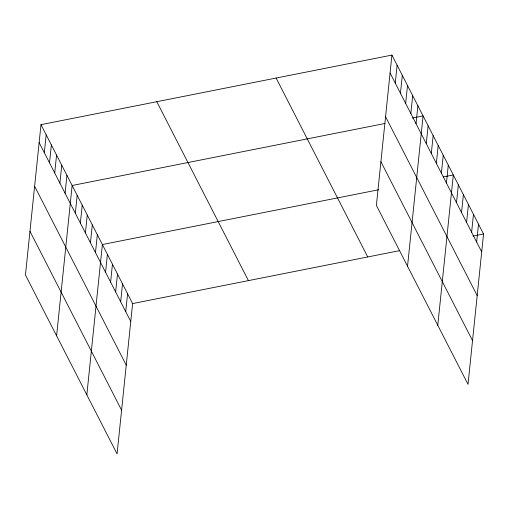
<?xml version="1.0" encoding="UTF-8"?>
<svg xmlns="http://www.w3.org/2000/svg" width="509" height="509" viewBox="0 0 509 509"><rect width="100%" height="100%" fill="white"/><g stroke="black" fill="none" stroke-linecap="round" stroke-linejoin="round"><path stroke-width="0.76" d="M40.987 124.667L25.45 275L117.076 453.913L132.607 303.58L40.987 124.667L391.924 55.087L483.55 234L468.013 384.333L376.393 205.42L391.924 55.087M44.328 152.706L46.179 134.802M49.519 162.848L51.371 144.944M54.711 172.984L56.563 155.08M59.903 183.125L61.754 165.221M65.095 193.261L66.946 175.357M56.601 335.832L72.138 185.499L384.982 123.471M75.326 213.239L77.177 195.335M80.365 223.082L82.216 205.178M85.404 232.918L87.255 215.021M90.443 242.761L92.294 224.857M95.482 252.604L97.334 234.7M86.835 394.869L102.373 244.536L378.645 189.762M105.56 272.283L107.412 254.379M110.599 282.12L112.451 264.222M115.638 291.962L117.49 274.058M120.678 301.805L122.529 283.901M125.723 311.642L127.568 293.738M395.27 83.126L397.115 65.222M400.462 93.268L402.307 75.364M405.654 103.403L407.499 85.499M410.846 113.545L412.697 95.641M416.038 123.681L417.889 105.777M407.544 266.252L423.081 115.918L412.411 118.031M426.268 143.659L428.12 125.755M431.308 153.502L433.159 135.598M436.347 163.338L438.198 145.44M441.386 173.181L443.237 155.277M446.425 183.024L448.276 165.12M437.778 325.289L453.315 174.956L443.409 176.922M456.503 202.703L458.354 184.799M461.542 212.539L463.394 194.642M466.581 222.382L468.433 204.478M471.62 232.225L473.472 214.321M476.659 242.061L478.511 224.157M132.607 303.58L399.737 250.619M472.88 236.112L483.55 234M390.079 72.991L481.699 251.904M385.561 116.688L477.181 295.608M380.904 161.716L472.53 340.629M276.113 78.049L367.74 256.962M156.797 101.705L248.417 280.618M39.136 142.571L130.762 321.484M34.618 186.269L126.245 365.188M29.967 231.296L121.587 410.209"/></g></svg>
